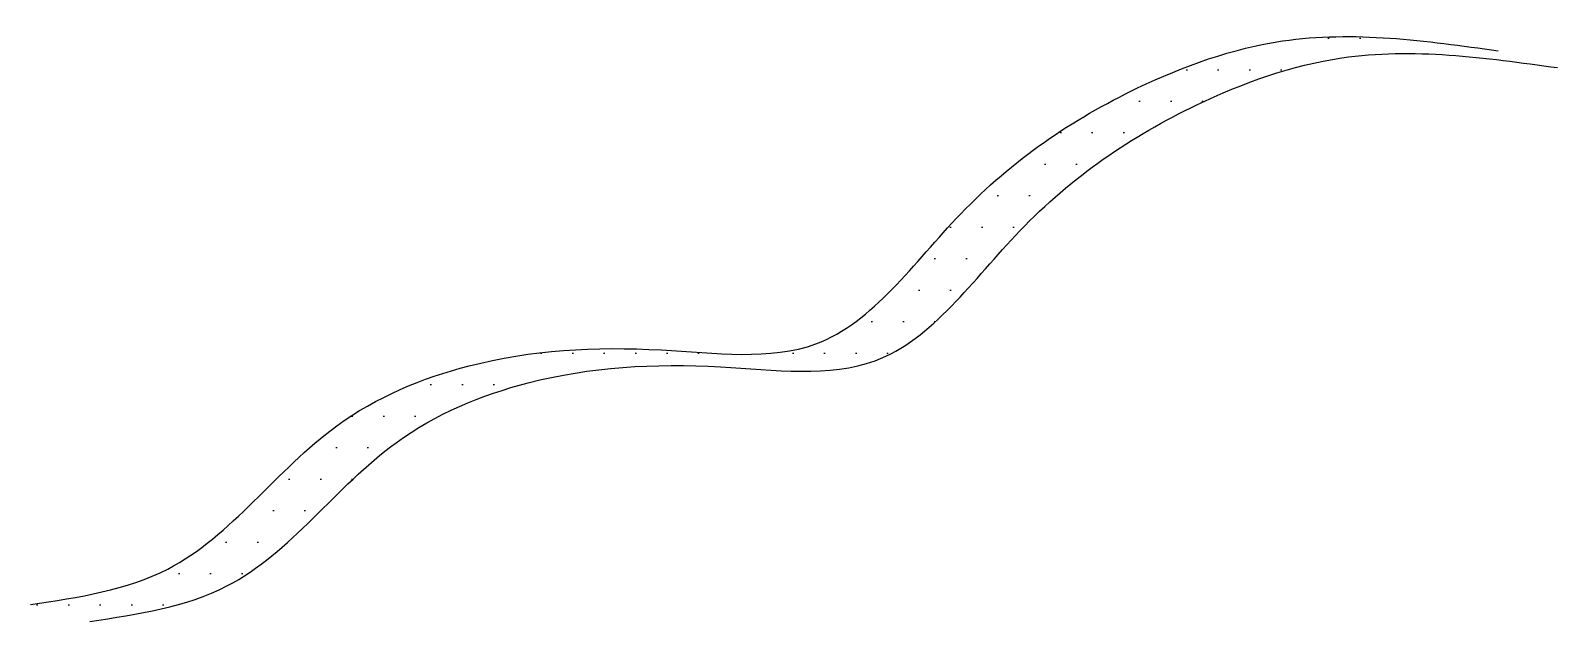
# Paper-space layout 'OBSERVAÇÕES' of a CAD drawing. Extents: x 729 to 1834, y 723 to 1194.
# Drawn here: x 1433.1 to 1510.1, y 944.1 to 973.9 of the extents above; entities that cross this region are included whole.
import ezdxf

# ---------------------------------------------------------------- set-up
doc = ezdxf.new("R2010")
doc.units = 0
doc.layers.add('Terreno', color=7, linetype='Continuous')

psp = doc.layouts.new('OBSERVAÇÕES')

# ---------------------------------------------------------------- hatches: boundary and pattern name
at = {"layer": 'Terreno'}
h = psp.add_hatch(dxfattribs=at)
h.set_pattern_fill('DOTS', color=142, style=0)
h.set_pattern_definition([(0, (-1081247.9078, -8650310.9756), (0.79375, 1.5875), [0, -1.5875])])
edge = h.paths.add_edge_path()
edge.add_spline(control_points=[(1477.565, 958.243), (1477.815, 958.423), (1478.06, 958.616), (1478.3, 958.82)], knot_values=[45.433972, 45.433972, 45.433972, 45.433972, 46.391736, 46.391736, 46.391736, 46.391736], degree=3, periodic=0)
edge.add_spline(control_points=[(1478.3, 958.82), (1478.591, 959.066), (1478.876, 959.329), (1479.156, 959.602)], knot_values=[46.391736, 46.391736, 46.391736, 46.391736, 47.550926, 47.550926, 47.550926, 47.550926], degree=3, periodic=0)
edge.add_spline(control_points=[(1479.156, 959.602), (1479.496, 959.934), (1479.83, 960.283), (1480.16, 960.642)], knot_values=[47.550926, 47.550926, 47.550926, 47.550926, 48.957205, 48.957205, 48.957205, 48.957205], degree=3, periodic=0)
edge.add_line((1480.16, 960.642), (1477.315, 961.648))
edge.add_spline(control_points=[(1477.315, 961.648), (1475.912, 960.108), (1472.563, 956.919), (1466.985, 957.692), (1463.724, 957.812), (1463.142, 957.821)], knot_values=[33.650522, 33.650522, 33.650522, 33.650522, 39.645869, 47.444937, 49.156781, 49.156781, 49.156781, 49.156781], degree=3, periodic=0)
edge.add_spline(control_points=[(1463.142, 957.821), (1461.48, 957.846), (1459.856, 957.767), (1458.257, 957.55)], knot_values=[28.766129, 28.766129, 28.766129, 28.766129, 33.650522, 33.650522, 33.650522, 33.650522], degree=3, periodic=0)
edge.add_spline(control_points=[(1458.257, 957.55), (1457.749, 957.481), (1457.244, 957.398), (1456.741, 957.301)], knot_values=[27.215704, 27.215704, 27.215704, 27.215704, 28.766129, 28.766129, 28.766129, 28.766129], degree=3, periodic=0)
edge.add_spline(control_points=[(1456.741, 957.301), (1456.228, 957.202), (1455.604, 957.061), (1454.983, 956.896), (1454.871, 956.866)], knot_values=[25.284424, 25.284424, 25.284424, 25.284424, 26.865427, 27.215704, 27.215704, 27.215704, 27.215704], degree=3, periodic=0)
edge.add_spline(control_points=[(1454.871, 956.866), (1454.378, 956.731), (1453.887, 956.58), (1453.401, 956.413)], knot_values=[23.750507, 23.750507, 23.750507, 23.750507, 25.284424, 25.284424, 25.284424, 25.284424], degree=3, periodic=0)
edge.add_spline(control_points=[(1453.401, 956.413), (1452.995, 956.273), (1452.592, 956.12), (1452.194, 955.955)], knot_values=[22.467028, 22.467028, 22.467028, 22.467028, 23.750507, 23.750507, 23.750507, 23.750507], degree=3, periodic=0)
edge.add_spline(control_points=[(1452.194, 955.955), (1451.713, 955.756), (1451.24, 955.539), (1450.777, 955.301)], knot_values=[20.916912, 20.916912, 20.916912, 20.916912, 22.467028, 22.467028, 22.467028, 22.467028], degree=3, periodic=0)
edge.add_spline(control_points=[(1450.777, 955.301), (1450.397, 955.107), (1450.025, 954.899), (1449.661, 954.678)], knot_values=[19.64767, 19.64767, 19.64767, 19.64767, 20.916912, 20.916912, 20.916912, 20.916912], degree=3, periodic=0)
edge.add_spline(control_points=[(1449.661, 954.678), (1449.277, 954.445), (1448.864, 954.17), (1448.464, 953.876), (1448.427, 953.849)], knot_values=[18.173691, 18.173691, 18.173691, 18.173691, 19.508978, 19.64767, 19.64767, 19.64767, 19.64767], degree=3, periodic=0)
edge.add_spline(control_points=[(1448.427, 953.849), (1448.063, 953.578), (1447.709, 953.291), (1447.363, 952.994)], knot_values=[16.825695, 16.825695, 16.825695, 16.825695, 18.173691, 18.173691, 18.173691, 18.173691], degree=3, periodic=0)
edge.add_spline(control_points=[(1447.363, 952.994), (1446.404, 952.168), (1445.504, 951.257), (1444.602, 950.367)], knot_values=[13.08612, 13.08612, 13.08612, 13.08612, 16.825695, 16.825695, 16.825695, 16.825695], degree=3, periodic=0)
edge.add_spline(control_points=[(1444.602, 950.367), (1444.246, 950.016), (1443.889, 949.668), (1443.528, 949.33)], knot_values=[11.61088, 11.61088, 11.61088, 11.61088, 13.08612, 13.08612, 13.08612, 13.08612], degree=3, periodic=0)
edge.add_spline(control_points=[(1443.528, 949.33), (1443.09, 948.92), (1442.645, 948.524), (1442.187, 948.155)], knot_values=[9.82045, 9.82045, 9.82045, 9.82045, 11.61088, 11.61088, 11.61088, 11.61088], degree=3, periodic=0)
edge.add_spline(control_points=[(1442.187, 948.155), (1441.908, 947.93), (1441.624, 947.714), (1441.333, 947.511)], knot_values=[8.729217, 8.729217, 8.729217, 8.729217, 9.82045, 9.82045, 9.82045, 9.82045], degree=3, periodic=0)
edge.add_spline(control_points=[(1441.333, 947.511), (1441.067, 947.325), (1440.796, 947.15), (1440.518, 946.987)], knot_values=[7.73199, 7.73199, 7.73199, 7.73199, 8.729217, 8.729217, 8.729217, 8.729217], degree=3, periodic=0)
edge.add_spline(control_points=[(1440.518, 946.987), (1440.354, 946.891), (1440.147, 946.776), (1439.936, 946.669), (1439.895, 946.649)], knot_values=[7.000529, 7.000529, 7.000529, 7.000529, 7.588882, 7.73199, 7.73199, 7.73199, 7.73199], degree=3, periodic=0)
edge.add_spline(control_points=[(1439.895, 946.649), (1439.713, 946.558), (1439.528, 946.473), (1439.341, 946.392)], knot_values=[6.372094, 6.372094, 6.372094, 6.372094, 7.000529, 7.000529, 7.000529, 7.000529], degree=3, periodic=0)
edge.add_spline(control_points=[(1439.341, 946.392), (1439.108, 946.292), (1438.871, 946.199), (1438.63, 946.112)], knot_values=[5.590419, 5.590419, 5.590419, 5.590419, 6.372094, 6.372094, 6.372094, 6.372094], degree=3, periodic=0)
edge.add_spline(control_points=[(1438.63, 946.112), (1438.345, 946.01), (1438.054, 945.916), (1437.759, 945.83)], knot_values=[4.662404, 4.662404, 4.662404, 4.662404, 5.590419, 5.590419, 5.590419, 5.590419], degree=3, periodic=0)
edge.add_spline(control_points=[(1437.759, 945.83), (1437.502, 945.755), (1437.242, 945.686), (1436.979, 945.622)], knot_values=[3.853198, 3.853198, 3.853198, 3.853198, 4.662404, 4.662404, 4.662404, 4.662404], degree=3, periodic=0)
edge.add_spline(control_points=[(1436.979, 945.622), (1436.659, 945.544), (1436.335, 945.473), (1436.008, 945.407)], knot_values=[2.868542, 2.868542, 2.868542, 2.868542, 3.853198, 3.853198, 3.853198, 3.853198], degree=3, periodic=0)
edge.add_spline(control_points=[(1436.008, 945.407), (1435.526, 945.31), (1435.038, 945.225), (1434.546, 945.145)], knot_values=[1.416021, 1.416021, 1.416021, 1.416021, 2.868542, 2.868542, 2.868542, 2.868542], degree=3, periodic=0)
edge.add_spline(control_points=[(1434.546, 945.145), (1434.067, 945.067), (1433.585, 944.994), (1433.103, 944.922)], knot_values=[0, 0, 0, 0, 1.416021, 1.416021, 1.416021, 1.416021], degree=3, periodic=0)
edge.add_line((1433.103, 944.922), (1436.088, 944.07))
edge.add_spline(control_points=[(1436.088, 944.07), (1436.569, 944.142), (1437.05, 944.214), (1437.528, 944.292)], knot_values=[0, 0, 0, 0, 1.41273, 1.41273, 1.41273, 1.41273], degree=3, periodic=0)
edge.add_spline(control_points=[(1437.528, 944.292), (1438.02, 944.372), (1438.509, 944.457), (1438.991, 944.554)], knot_values=[1.41273, 1.41273, 1.41273, 1.41273, 2.866516, 2.866516, 2.866516, 2.866516], degree=3, periodic=0)
edge.add_spline(control_points=[(1438.991, 944.554), (1439.446, 944.646), (1439.896, 944.748), (1440.337, 944.865)], knot_values=[2.866516, 2.866516, 2.866516, 2.866516, 4.238191, 4.238191, 4.238191, 4.238191], degree=3, periodic=0)
edge.add_spline(control_points=[(1440.337, 944.865), (1440.653, 944.948), (1440.963, 945.04), (1441.269, 945.14)], knot_values=[4.238191, 4.238191, 4.238191, 4.238191, 5.217825, 5.217825, 5.217825, 5.217825], degree=3, periodic=0)
edge.add_spline(control_points=[(1441.269, 945.14), (1441.625, 945.258), (1441.973, 945.388), (1442.313, 945.534)], knot_values=[5.217825, 5.217825, 5.217825, 5.217825, 6.357286, 6.357286, 6.357286, 6.357286], degree=3, periodic=0)
edge.add_spline(control_points=[(1442.313, 945.534), (1442.501, 945.614), (1442.686, 945.7), (1442.868, 945.79)], knot_values=[6.357286, 6.357286, 6.357286, 6.357286, 6.986624, 6.986624, 6.986624, 6.986624], degree=3, periodic=0)
edge.add_spline(control_points=[(1442.868, 945.79), (1442.913, 945.813), (1443.127, 945.921), (1443.336, 946.037), (1443.499, 946.132)], knot_values=[6.986624, 6.986624, 6.986624, 6.986624, 7.143637, 7.726618, 7.726618, 7.726618, 7.726618], degree=3, periodic=0)
edge.add_spline(control_points=[(1443.499, 946.132), (1443.773, 946.293), (1444.041, 946.466), (1444.304, 946.649)], knot_values=[7.726618, 7.726618, 7.726618, 7.726618, 8.711405, 8.711405, 8.711405, 8.711405], degree=3, periodic=0)
edge.add_spline(control_points=[(1444.304, 946.649), (1444.595, 946.851), (1444.879, 947.066), (1445.159, 947.291)], knot_values=[8.711405, 8.711405, 8.711405, 8.711405, 9.802293, 9.802293, 9.802293, 9.802293], degree=3, periodic=0)
edge.add_spline(control_points=[(1445.159, 947.291), (1445.615, 947.658), (1446.057, 948.051), (1446.493, 948.459)], knot_values=[9.802293, 9.802293, 9.802293, 9.802293, 11.583024, 11.583024, 11.583024, 11.583024], degree=3, periodic=0)
edge.add_spline(control_points=[(1446.493, 948.459), (1446.867, 948.808), (1447.237, 949.169), (1447.606, 949.533)], knot_values=[11.583024, 11.583024, 11.583024, 11.583024, 13.111661, 13.111661, 13.111661, 13.111661], degree=3, periodic=0)
edge.add_spline(control_points=[(1447.606, 949.533), (1448.494, 950.409), (1449.379, 951.304), (1450.322, 952.118)], knot_values=[13.111661, 13.111661, 13.111661, 13.111661, 16.790997, 16.790997, 16.790997, 16.790997], degree=3, periodic=0)
edge.add_spline(control_points=[(1450.322, 952.118), (1450.669, 952.418), (1451.024, 952.707), (1451.39, 952.979)], knot_values=[16.790997, 16.790997, 16.790997, 16.790997, 18.145935, 18.145935, 18.145935, 18.145935], degree=3, periodic=0)
edge.add_spline(control_points=[(1451.39, 952.979), (1451.435, 953.013), (1451.831, 953.305), (1452.24, 953.578), (1452.611, 953.805)], knot_values=[18.145935, 18.145935, 18.145935, 18.145935, 18.312383, 19.607676, 19.607676, 19.607676, 19.607676], degree=3, periodic=0)
edge.add_spline(control_points=[(1452.611, 953.805), (1452.974, 954.027), (1453.346, 954.235), (1453.724, 954.429)], knot_values=[19.607676, 19.607676, 19.607676, 19.607676, 20.87454, 20.87454, 20.87454, 20.87454], degree=3, periodic=0)
edge.add_spline(control_points=[(1453.724, 954.429), (1454.186, 954.667), (1454.658, 954.886), (1455.137, 955.085)], knot_values=[20.87454, 20.87454, 20.87454, 20.87454, 22.421485, 22.421485, 22.421485, 22.421485], degree=3, periodic=0)
edge.add_spline(control_points=[(1455.137, 955.085), (1455.534, 955.251), (1455.935, 955.404), (1456.34, 955.544)], knot_values=[22.421485, 22.421485, 22.421485, 22.421485, 23.702015, 23.702015, 23.702015, 23.702015], degree=3, periodic=0)
edge.add_spline(control_points=[(1456.34, 955.544), (1456.825, 955.713), (1457.314, 955.864), (1457.806, 956)], knot_values=[23.702015, 23.702015, 23.702015, 23.702015, 25.23286, 25.23286, 25.23286, 25.23286], degree=3, periodic=0)
edge.add_spline(control_points=[(1457.806, 956), (1457.935, 956.035), (1458.555, 956.2), (1459.178, 956.341), (1459.673, 956.438)], knot_values=[25.23286, 25.23286, 25.23286, 25.23286, 25.634701, 27.161116, 27.161116, 27.161116, 27.161116], degree=3, periodic=0)
edge.add_spline(control_points=[(1459.673, 956.438), (1460.175, 956.537), (1460.678, 956.62), (1461.185, 956.69)], knot_values=[27.161116, 27.161116, 27.161116, 27.161116, 28.707569, 28.707569, 28.707569, 28.707569], degree=3, periodic=0)
edge.add_spline(control_points=[(1461.185, 956.69), (1462.778, 956.909), (1464.396, 956.992), (1466.051, 956.97)], knot_values=[28.707569, 28.707569, 28.707569, 28.707569, 33.576397, 33.576397, 33.576397, 33.576397], degree=3, periodic=0)
edge.add_spline(control_points=[(1466.051, 956.97), (1466.658, 956.962), (1469.944, 956.843), (1473.55, 956.343), (1475.939, 957.316), (1476.065, 957.372)], knot_values=[33.576397, 33.576397, 33.576397, 33.576397, 35.362365, 43.161433, 43.602511, 43.602511, 43.602511, 43.602511], degree=3, periodic=0)
edge.add_spline(control_points=[(1476.065, 957.372), (1476.241, 957.45), (1476.415, 957.535), (1476.586, 957.627)], knot_values=[43.602567, 43.602567, 43.602567, 43.602567, 44.218907, 44.218907, 44.218907, 44.218907], degree=3, periodic=0)
edge.add_spline(control_points=[(1476.586, 957.627), (1476.744, 957.712), (1476.899, 957.803), (1477.053, 957.899)], knot_values=[44.218907, 44.218907, 44.218907, 44.218907, 44.78927, 44.78927, 44.78927, 44.78927], degree=3, periodic=0)
edge.add_spline(control_points=[(1477.053, 957.899), (1477.226, 958.007), (1477.397, 958.122), (1477.565, 958.243)], knot_values=[44.78927, 44.78927, 44.78927, 44.78927, 45.433972, 45.433972, 45.433972, 45.433972], degree=3, periodic=0)
edge = h.paths.add_edge_path()
edge.add_spline(control_points=[(1482.921, 963.708), (1482.936, 963.724), (1483.366, 964.174), (1483.805, 964.604), (1484.237, 965.002)], knot_values=[52.888034, 52.888034, 52.888034, 52.888034, 52.953134, 54.679861, 54.679861, 54.679861, 54.679861], degree=3, periodic=0)
edge.add_spline(control_points=[(1484.237, 965.002), (1486.547, 967.13), (1489.141, 968.803), (1491.965, 970.148), (1492.001, 970.166)], knot_values=[54.679861, 54.679861, 54.679861, 54.679861, 63.911412, 64.03053, 64.03053, 64.03053, 64.03053], degree=3, periodic=0)
edge.add_spline(control_points=[(1492.001, 970.166), (1492.902, 970.593), (1493.826, 970.987), (1494.767, 971.329)], knot_values=[64.03053, 64.03053, 64.03053, 64.03053, 67.010569, 67.010569, 67.010569, 67.010569], degree=3, periodic=0)
edge.add_spline(control_points=[(1494.767, 971.329), (1495.097, 971.449), (1495.43, 971.563), (1495.764, 971.67)], knot_values=[67.010569, 67.010569, 67.010569, 67.010569, 68.056609, 68.056609, 68.056609, 68.056609], degree=3, periodic=0)
edge.add_spline(control_points=[(1495.764, 971.67), (1496.253, 971.826), (1496.745, 971.968), (1497.241, 972.092)], knot_values=[68.056609, 68.056609, 68.056609, 68.056609, 69.588081, 69.588081, 69.588081, 69.588081], degree=3, periodic=0)
edge.add_spline(control_points=[(1497.241, 972.092), (1497.67, 972.199), (1498.102, 972.293), (1498.535, 972.373)], knot_values=[69.588081, 69.588081, 69.588081, 69.588081, 70.914823, 70.914823, 70.914823, 70.914823], degree=3, periodic=0)
edge.add_spline(control_points=[(1498.535, 972.373), (1498.758, 972.414), (1499.521, 972.54), (1500.289, 972.62), (1500.834, 972.655)], knot_values=[70.914823, 70.914823, 70.914823, 70.914823, 71.596357, 73.249362, 73.249362, 73.249362, 73.249362], degree=3, periodic=0)
edge.add_spline(control_points=[(1500.834, 972.655), (1501.326, 972.687), (1501.82, 972.703), (1502.314, 972.705)], knot_values=[73.249362, 73.249362, 73.249362, 73.249362, 74.740453, 74.740453, 74.740453, 74.740453], degree=3, periodic=0)
edge.add_spline(control_points=[(1502.314, 972.705), (1502.768, 972.707), (1503.224, 972.697), (1503.68, 972.677)], knot_values=[74.740453, 74.740453, 74.740453, 74.740453, 76.110312, 76.110312, 76.110312, 76.110312], degree=3, periodic=0)
edge.add_spline(control_points=[(1503.68, 972.677), (1504.237, 972.653), (1504.796, 972.615), (1505.356, 972.566)], knot_values=[76.110312, 76.110312, 76.110312, 76.110312, 77.78517, 77.78517, 77.78517, 77.78517], degree=3, periodic=0)
edge.add_spline(control_points=[(1505.356, 972.566), (1506.139, 972.498), (1506.925, 972.409), (1507.711, 972.309)], knot_values=[77.78517, 77.78517, 77.78517, 77.78517, 80.13017, 80.13017, 80.13017, 80.13017], degree=3, periodic=0)
edge.add_spline(control_points=[(1507.711, 972.309), (1508.497, 972.21), (1509.284, 972.1), (1510.071, 971.99)], knot_values=[80.13017, 80.13017, 80.13017, 80.13017, 82.474557, 82.474557, 82.474557, 82.474557], degree=3, periodic=0)
edge.add_line((1510.071, 971.99), (1507.086, 972.842))
edge.add_spline(control_points=[(1507.086, 972.842), (1506.301, 972.952), (1505.516, 973.062), (1504.732, 973.161)], knot_values=[80.135949, 80.135949, 80.135949, 80.135949, 82.474557, 82.474557, 82.474557, 82.474557], degree=3, periodic=0)
edge.add_spline(control_points=[(1504.732, 973.161), (1503.951, 973.26), (1503.171, 973.348), (1502.393, 973.417)], knot_values=[77.807998, 77.807998, 77.807998, 77.807998, 80.135949, 80.135949, 80.135949, 80.135949], degree=3, periodic=0)
edge.add_spline(control_points=[(1502.393, 973.417), (1501.832, 973.466), (1501.272, 973.505), (1500.713, 973.529)], knot_values=[76.128847, 76.128847, 76.128847, 76.128847, 77.807998, 77.807998, 77.807998, 77.807998], degree=3, periodic=0)
edge.add_spline(control_points=[(1500.713, 973.529), (1500.251, 973.549), (1499.791, 973.559), (1499.331, 973.557)], knot_values=[74.742565, 74.742565, 74.742565, 74.742565, 76.128847, 76.128847, 76.128847, 76.128847], degree=3, periodic=0)
edge.add_spline(control_points=[(1499.331, 973.557), (1498.845, 973.556), (1498.361, 973.54), (1497.877, 973.509)], knot_values=[73.277807, 73.277807, 73.277807, 73.277807, 74.742565, 74.742565, 74.742565, 74.742565], degree=3, periodic=0)
edge.add_spline(control_points=[(1497.877, 973.509), (1497.323, 973.474), (1496.557, 973.396), (1495.795, 973.27), (1495.584, 973.231)], knot_values=[70.949197, 70.949197, 70.949197, 70.949197, 72.630648, 73.277807, 73.277807, 73.277807, 73.277807], degree=3, periodic=0)
edge.add_spline(control_points=[(1495.584, 973.231), (1495.139, 973.15), (1494.696, 973.054), (1494.256, 972.944)], knot_values=[69.587916, 69.587916, 69.587916, 69.587916, 70.949197, 70.949197, 70.949197, 70.949197], degree=3, periodic=0)
edge.add_spline(control_points=[(1494.256, 972.944), (1493.774, 972.824), (1493.295, 972.687), (1492.82, 972.536)], knot_values=[68.099737, 68.099737, 68.099737, 68.099737, 69.587916, 69.587916, 69.587916, 69.587916], degree=3, periodic=0)
edge.add_spline(control_points=[(1492.82, 972.536), (1491.538, 972.128), (1490.281, 971.616), (1489.067, 971.042)], knot_values=[64.086594, 64.086594, 64.086594, 64.086594, 68.099737, 68.099737, 68.099737, 68.099737], degree=3, periodic=0)
edge.add_spline(control_points=[(1489.067, 971.042), (1489.014, 971.017), (1487.605, 970.347), (1486.253, 969.595), (1485.008, 968.778)], knot_values=[59.422664, 59.422664, 59.422664, 59.422664, 59.597846, 64.086594, 64.086594, 64.086594, 64.086594], degree=3, periodic=0)
edge.add_spline(control_points=[(1485.008, 968.778), (1484.419, 968.392), (1483.844, 967.986), (1483.281, 967.556)], knot_values=[57.302115, 57.302115, 57.302115, 57.302115, 59.422664, 59.422664, 59.422664, 59.422664], degree=3, periodic=0)
edge.add_spline(control_points=[(1483.281, 967.556), (1482.126, 966.675), (1480.065, 964.846), (1478.204, 962.622), (1477.315, 961.648)], knot_values=[49.156781, 49.156781, 49.156781, 49.156781, 53.505762, 57.302115, 57.302115, 57.302115, 57.302115], degree=3, periodic=0)
edge.add_line((1477.315, 961.648), (1480.16, 960.642))
edge.add_spline(control_points=[(1480.16, 960.642), (1481.082, 961.644), (1481.979, 962.721), (1482.921, 963.708)], knot_values=[48.957205, 48.957205, 48.957205, 48.957205, 52.888034, 52.888034, 52.888034, 52.888034], degree=3, periodic=0)

# ---------------------------------------------------------------- linework, layer by layer
at = {"layer": 'Terreno', "color": 142}
for points in [[(1433.103, 944.922), (1435.535, 945.287), (1441.77, 946.224), (1446.994, 953.914), (1455.933, 957.627), (1464.102, 958.092), (1473.928, 956.729), (1479.94, 965.539), (1487.699, 970.809), (1497.203, 974.222), (1503.434, 973.352), (1507.086, 972.842)], [(1436.088, 944.07), (1438.52, 944.435), (1444.755, 945.372), (1449.979, 953.061), (1458.918, 956.774), (1467.087, 957.239), (1476.914, 955.877), (1482.925, 964.686), (1490.684, 969.957), (1500.188, 973.37), (1506.419, 972.5), (1510.071, 971.99)]]:
    psp.add_open_spline(points, degree=3, knots=[0, 0, 0, 0, 7.143642, 18.312386, 25.634704, 35.362368, 43.161431, 52.953133, 63.911415, 71.596353, 82.474547, 82.474547, 82.474547, 82.474547], dxfattribs=at)

doc.saveas('drawing.dxf')
